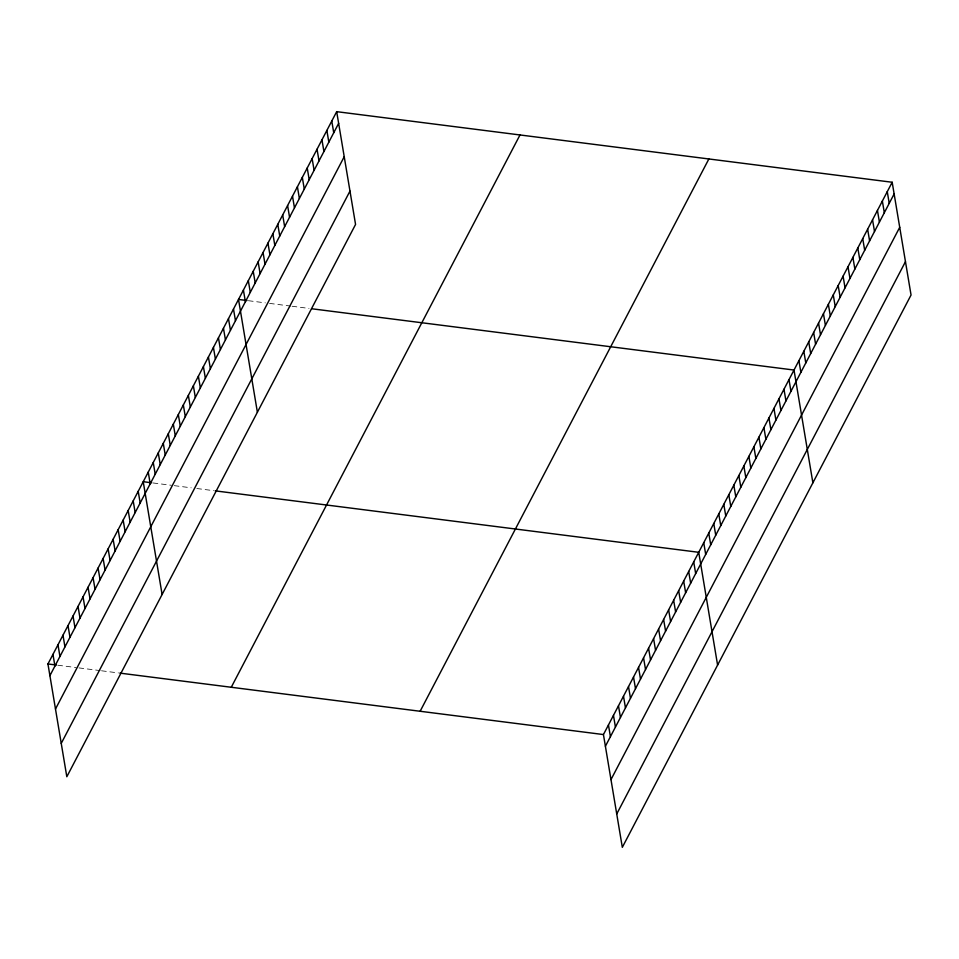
<?xml version="1.0" encoding="UTF-8"?>
<svg xmlns="http://www.w3.org/2000/svg" width="959" height="959" viewBox="0 0 959 959"><rect width="100%" height="100%" fill="white"/><g stroke="black" fill="none" stroke-linecap="round" stroke-linejoin="round"><path stroke-width="0.72" stroke-dasharray="4.79 3.6" d="M248.381 300.706L265.307 302.852M269.539 303.392L290.685 306.077M292.099 306.257L309.026 308.414M153.104 482.964L171.433 485.29M174.25 485.65L191.177 487.807M196.811 488.515L213.737 490.672M57.816 665.222L76.157 667.56M78.974 667.908L100.12 670.605M101.534 670.785L118.46 672.93"/><path stroke-width="1.44" d="M336.681 111.664L355.561 224.442L66.818 776.742L47.95 663.976L336.681 111.664L892.182 182.258L911.05 295.024L622.319 847.336L603.439 734.558L892.182 182.258M49.904 675.663L338.647 123.363M55.49 709.013L344.221 156.713M61.244 743.381L349.975 191.081M231.263 687.267L519.994 134.967M420.126 711.266L708.869 158.966M605.405 746.246L894.136 193.946M610.979 779.607L899.722 227.307M616.733 813.975L905.464 261.675M246.978 300.527L238.515 299.448L257.384 412.226M311.843 308.774L794.004 370.042L812.884 482.809M151.69 482.785L143.227 481.706L162.107 594.484M215.152 490.852L698.727 552.3L717.596 665.066M47.95 663.976L56.413 665.043M119.863 673.11L603.439 734.558M887.267 191.644L889.221 203.332M882.364 201.042L884.318 212.73M877.449 210.429L879.415 222.116M872.546 219.815L874.5 231.503M867.631 229.201L869.597 240.889M862.728 238.599L864.682 250.287M857.814 247.985L859.779 259.673M852.911 257.372L854.865 269.059M848.008 266.758L849.962 278.446M843.093 276.156L845.047 287.844M838.19 285.542L840.144 297.23M833.275 294.928L835.229 306.616M828.372 304.315L830.326 316.002M823.457 313.713L825.411 325.401M818.554 323.099L820.508 334.787M813.64 332.485L815.594 344.173M808.737 341.872L810.691 353.559M803.822 351.27L805.788 362.958M798.919 360.656L800.873 372.344M788.993 379.632L790.947 391.32M783.982 389.222L785.936 400.922M778.96 398.824L780.926 410.512M773.949 408.414L775.903 420.102M768.938 418.004L770.892 429.692M763.915 427.594L765.881 439.282M758.905 437.196L760.859 448.884M753.894 446.786L755.848 458.474M748.871 456.376L750.825 468.064M743.86 465.966L745.814 477.654M738.85 475.556L740.804 487.244M733.827 485.158L735.781 496.846M728.816 494.748L730.77 506.436M723.805 504.338L725.759 516.026M718.782 513.928L720.736 525.616M713.772 523.518L715.726 535.218M708.761 533.12L710.715 544.808M703.738 542.71L705.692 554.398M693.717 561.89L695.671 573.578M688.694 571.492L690.648 583.18M683.683 581.082L685.637 592.77M678.672 590.672L680.626 602.36M673.65 600.262L675.604 611.95M668.639 609.852L670.593 621.54M663.628 619.454L665.582 631.142M658.605 629.044L660.559 640.732M653.594 638.634L655.548 650.322M648.572 648.224L650.538 659.912M643.561 657.826L645.515 669.514M638.55 667.416L640.504 679.104M633.527 677.006L635.493 688.694M628.517 686.596L630.471 698.284M623.506 696.186L625.46 707.874M618.483 705.788L620.449 717.476M613.472 715.378L615.426 727.066M608.462 724.968L610.415 736.656M331.778 121.062L333.732 132.75M326.863 130.448L328.829 142.136M321.96 139.834L323.914 151.522M317.045 149.22L319.011 160.92M312.143 158.619L314.096 170.306M307.24 168.005L309.194 179.693M302.325 177.391L304.279 189.079M297.422 186.777L299.376 198.465M292.507 196.175L294.461 207.863M287.604 205.562L289.558 217.249M282.689 214.948L284.643 226.636M277.786 224.334L279.74 236.022M272.871 233.732L274.825 245.42M267.969 243.118L269.923 254.806M263.054 252.505L265.02 264.193M258.151 261.891L260.105 273.579M253.236 271.289L255.202 282.977M248.333 280.675L250.287 292.363M243.418 290.062L245.384 301.749M233.505 309.05L235.458 320.738M228.482 318.64L230.436 330.328M223.471 328.23L225.425 339.918M218.46 337.82L220.414 349.508M213.437 347.41L215.391 359.098M208.427 357.012L210.381 368.7M203.416 366.602L205.37 378.29M198.393 376.192L200.347 387.88M193.382 385.782L195.336 397.47M188.372 395.372L190.326 407.072M183.349 404.974L185.303 416.662M178.338 414.564L180.292 426.252M173.327 424.154L175.281 435.842M168.304 433.744L170.258 445.432M163.294 443.346L165.248 455.034M158.283 452.936L160.237 464.624M153.26 462.526L155.214 474.214M148.249 472.116L150.203 483.804M138.216 491.308L140.17 502.995M133.205 500.898L135.159 512.586M128.182 510.488L130.148 522.176M123.172 520.078L125.126 531.765M118.161 529.68L120.115 541.367M113.138 539.27L115.104 550.957M108.127 548.86L110.081 560.547M103.116 558.45L105.07 570.137M98.094 568.04L100.06 579.727M93.083 577.642L95.037 589.329M88.072 587.232L90.026 598.919M83.049 596.822L85.015 608.509M78.039 606.412L79.993 618.099M73.028 616.002L74.982 627.701M68.005 625.604L69.971 637.291M62.994 635.194L64.948 646.881M57.984 644.784L59.938 656.471M52.961 654.374L54.927 666.061"/></g></svg>
